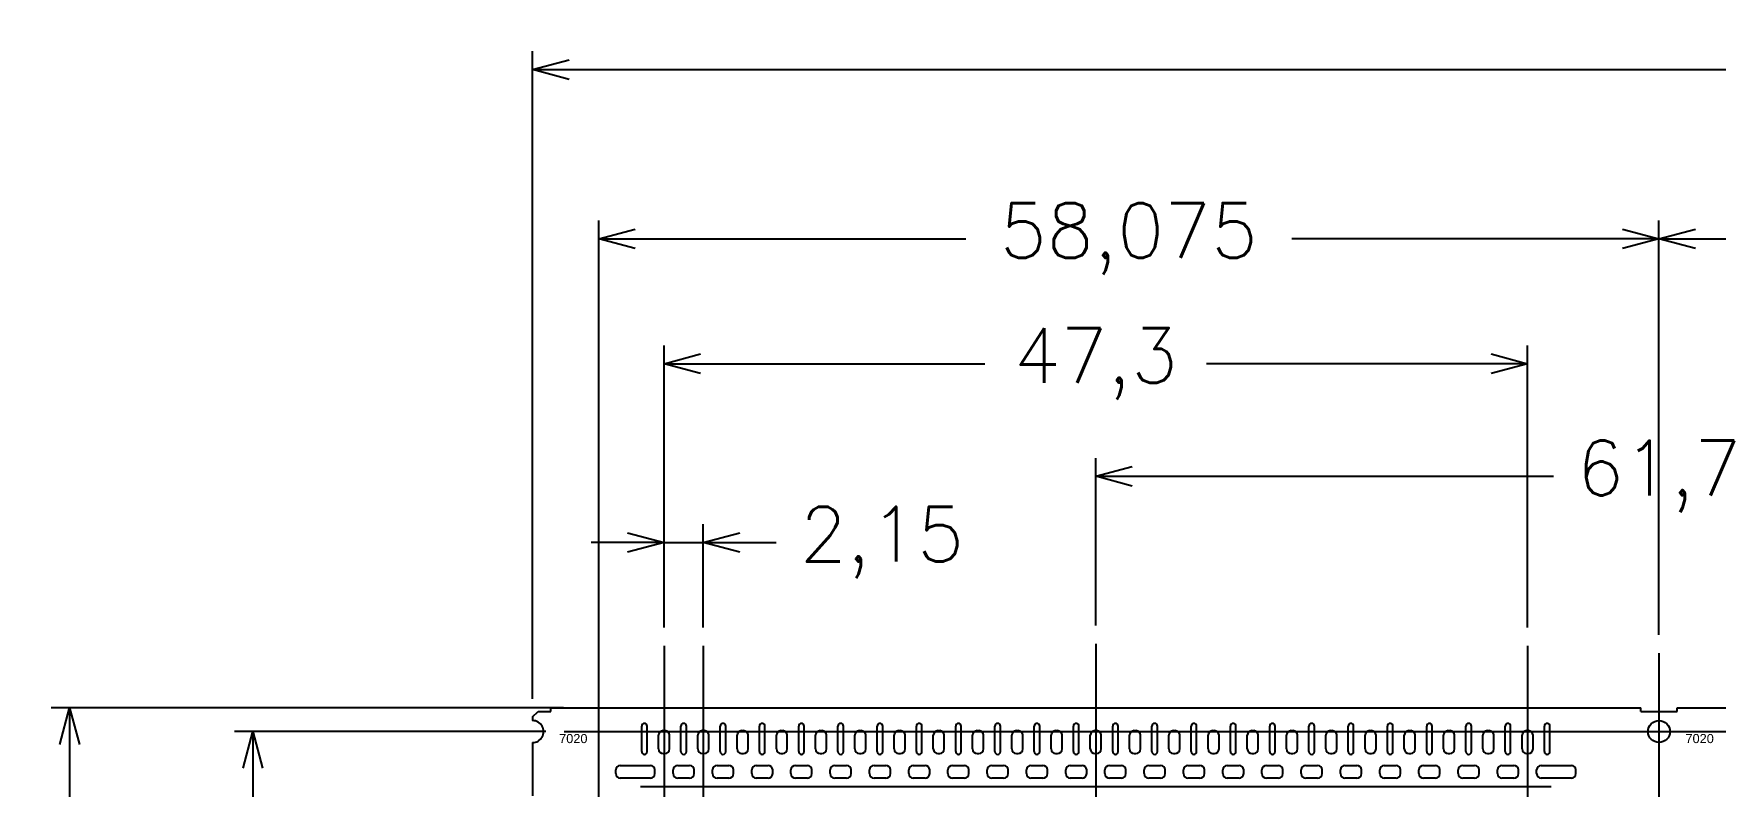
# Model space of a CAD drawing. Header units: millimetres. Extents: x -969 to -640, y 747 to 954.
# Drawn here: x -930.7 to -838.6, y 912.8 to 954 of the extents above; entities that cross this region are included whole.
import ezdxf

# ---------------------------------------------------------------- set-up
doc = ezdxf.new("R2010")
doc.units = ezdxf.units.MM
doc.header["$PDMODE"] = 3
doc.header["$PDSIZE"] = -1
doc.linetypes.add('CENTER', pattern=[10.16, 6.35, -1.27, 1.27, -1.27])
doc.linetypes.add('HIDDEN', pattern=[1.905, 1.27, -0.635])
doc.layers.get('DEFPOINTS').update_dxf_attribs({"color": 10})
for name, color, linetype in [('1', 3, 'Continuous'), ('CEN', 8, 'CENTER'), ('DIM', 7, 'Continuous'), ('HID', 1, 'HIDDEN')]:
    doc.layers.add(name, color=color, linetype=linetype)
doc.styles.add('SIMPLEX', font='simplex')
doc.styles.get("Standard").update_dxf_attribs({"font": 'txt.shx', "bigfont": 'chineset.shx'})
doc.styles.add('STYLE3', font='arial.ttf')
doc.dimstyles.new('ISO-25', dxfattribs={"dimtxt": 2.5, "dimasz": 2.5, "dimexe": 1.25, "dimexo": 0.625, "dimtad": 1, "dimtxsty": 'Standard', "dimcen": 2.5, "dimadec": 0, "dimazin": 0, "dimtfac": 1, "dimtmove": 0, "dimatfit": 3, "dimfxl": 1, "dimarcsym": 0})

# ---------------------------------------------------------------- blocks, each defined once
blk = doc.blocks.new('_OPEN30')
at = {"color": 0, "linetype": 'ByBlock'}
for p, q in [((-1, 0.268), (0, 0)), ((0, 0), (-1, -0.268)), ((0, 0), (-1, 0))]:
    blk.add_line(p, q, dxfattribs=at)
blk = doc.blocks.new('*D1')
at = {"layer": 'DEFPOINTS', "color": 0, "transparency": 16777216}
for p in [(-656.549, 952.064), (-903.349, 916.616), (-656.549, 916.616)]:
    blk.add_point(p, dxfattribs=at)
at = {"layer": 'DIM', "color": 0, "lineweight": -2, "transparency": 16777216}
for p, q in [((-903.349, 917.616), (-903.349, 953.064)), ((-656.549, 917.616), (-656.549, 953.064)), ((-901.349, 952.064), (-787.449, 952.064)), ((-658.549, 952.064), (-772.449, 952.064))]:
    blk.add_line(p, q, dxfattribs=at)
at = {"layer": 'DIM', "color": 0, "lineweight": -2, "transparency": 16777216, "xscale": 2, "yscale": 2, "zscale": 2, "rotation": 180}
blk.add_blockref('_OPEN30', (-903.349, 952.064), dxfattribs=at)
at = {"layer": 'DIM', "color": 0, "lineweight": -2, "transparency": 16777216, "xscale": 2, "yscale": 2, "zscale": 2}
blk.add_blockref('_OPEN30', (-656.549, 952.064), dxfattribs=at)
at = {"layer": 'DIM', "color": 0, "transparency": 16777216, "insert": (-779.949, 952.064), "char_height": 3, "attachment_point": 5, "style": 'SIMPLEX'}
blk.add_mtext('246,8', dxfattribs=at)
blk = doc.blocks.new('*D2')
at = {"layer": 'DEFPOINTS', "color": 0, "transparency": 16777216}
for p in [(-848.849, 935.955), (-896.149, 920.516), (-848.849, 920.516)]:
    blk.add_point(p, dxfattribs=at)
at = {"layer": 'DIM', "color": 0, "lineweight": -2, "transparency": 16777216}
for p, q in [((-896.149, 921.516), (-896.149, 936.955)), ((-848.849, 921.516), (-848.849, 936.955)), ((-894.149, 935.955), (-878.57, 935.955)), ((-850.849, 935.955), (-866.427, 935.955))]:
    blk.add_line(p, q, dxfattribs=at)
at = {"layer": 'DIM', "color": 0, "lineweight": -2, "transparency": 16777216, "xscale": 2, "yscale": 2, "zscale": 2, "rotation": 180}
blk.add_blockref('_OPEN30', (-896.149, 935.955), dxfattribs=at)
at = {"layer": 'DIM', "color": 0, "lineweight": -2, "transparency": 16777216, "xscale": 2, "yscale": 2, "zscale": 2}
blk.add_blockref('_OPEN30', (-848.849, 935.955), dxfattribs=at)
at = {"layer": 'DIM', "color": 0, "transparency": 16777216, "insert": (-872.499, 935.955), "char_height": 3, "attachment_point": 5, "style": 'SIMPLEX'}
blk.add_mtext('47,3', dxfattribs=at)
blk = doc.blocks.new('*D3')
at = {"layer": 'DEFPOINTS', "color": 0, "transparency": 16777216}
for p in [(-893.999, 926.169), (-896.149, 920.516), (-893.999, 920.516)]:
    blk.add_point(p, dxfattribs=at)
at = {"layer": 'DIM', "color": 0, "lineweight": -2, "transparency": 16777216}
for p, q in [((-896.149, 921.516), (-896.149, 927.169)), ((-893.999, 921.516), (-893.999, 927.169)), ((-898.149, 926.169), (-900.149, 926.169)), ((-896.149, 926.169), (-893.999, 926.169)), ((-891.999, 926.169), (-889.999, 926.169))]:
    blk.add_line(p, q, dxfattribs=at)
at = {"layer": 'DIM', "color": 0, "lineweight": -2, "transparency": 16777216, "xscale": 2, "yscale": 2, "zscale": 2}
blk.add_blockref('_OPEN30', (-896.149, 926.169), dxfattribs=at)
at = {"layer": 'DIM', "color": 0, "lineweight": -2, "transparency": 16777216, "xscale": 2, "yscale": 2, "zscale": 2, "rotation": 180}
blk.add_blockref('_OPEN30', (-893.999, 926.169), dxfattribs=at)
at = {"layer": 'DIM', "color": 0, "transparency": 16777216, "insert": (-884.213, 926.169), "char_height": 3, "attachment_point": 5, "style": 'SIMPLEX'}
blk.add_mtext('2,15', dxfattribs=at)
blk = doc.blocks.new('*D4')
at = {"layer": 'DEFPOINTS', "color": 0, "transparency": 16777216}
for p in [(-899.724, 942.797), (-841.649, 920.116), (-899.724, 858.416)]:
    blk.add_point(p, dxfattribs=at)
at = {"layer": 'DIM', "color": 0, "lineweight": -2, "transparency": 16777216}
for p, q in [((-899.724, 859.416), (-899.724, 943.797)), ((-841.649, 921.116), (-841.649, 943.797)), ((-897.724, 942.797), (-879.615, 942.797)), ((-843.649, 942.797), (-861.758, 942.797))]:
    blk.add_line(p, q, dxfattribs=at)
at = {"layer": 'DIM', "color": 0, "lineweight": -2, "transparency": 16777216, "xscale": 2, "yscale": 2, "zscale": 2, "rotation": 180}
blk.add_blockref('_OPEN30', (-899.724, 942.797), dxfattribs=at)
at = {"layer": 'DIM', "color": 0, "lineweight": -2, "transparency": 16777216, "xscale": 2, "yscale": 2, "zscale": 2}
blk.add_blockref('_OPEN30', (-841.649, 942.797), dxfattribs=at)
at = {"layer": 'DIM', "color": 0, "transparency": 16777216, "insert": (-870.686, 942.797), "char_height": 3, "attachment_point": 5, "style": 'SIMPLEX'}
blk.add_mtext('58,075', dxfattribs=at)
blk = doc.blocks.new('*D11')
at = {"layer": 'DEFPOINTS', "color": 0, "transparency": 16777216}
for p in [(-918.678, 915.816), (-901.624, 915.816), (-904.774, 858.416)]:
    blk.add_point(p, dxfattribs=at)
at = {"layer": 'DIM', "color": 0, "lineweight": -2, "transparency": 16777216}
for p, q in [((-902.624, 915.816), (-919.678, 915.816)), ((-918.678, 913.816), (-918.678, 893.259)), ((-918.678, 860.416), (-918.678, 880.974)), ((-905.774, 858.416), (-919.678, 858.416))]:
    blk.add_line(p, q, dxfattribs=at)
at = {"layer": 'DIM', "color": 0, "lineweight": -2, "transparency": 16777216, "xscale": 2, "yscale": 2, "zscale": 2}
for p, rotation in [((-918.678, 915.816), 90), ((-918.678, 858.416), 270)]:
    blk.add_blockref('_OPEN30', p, dxfattribs=dict(at, rotation=rotation))
at = {"layer": 'DIM', "color": 0, "transparency": 16777216, "insert": (-918.678, 887.116), "char_height": 3, "attachment_point": 5, "rotation": 90, "style": 'SIMPLEX'}
blk.add_mtext('57,4', dxfattribs=at)
blk = doc.blocks.new('*D12')
at = {"layer": 'DEFPOINTS', "color": 0, "transparency": 16777216}
for p in [(-900.649, 917.116), (-928.714, 857.116), (-900.649, 857.116)]:
    blk.add_point(p, dxfattribs=at)
at = {"layer": 'DIM', "color": 0, "lineweight": -2, "transparency": 16777216}
for p, q in [((-901.649, 917.116), (-929.714, 917.116)), ((-928.714, 915.116), (-928.714, 891.045)), ((-928.714, 859.116), (-928.714, 883.188)), ((-901.649, 857.116), (-929.714, 857.116))]:
    blk.add_line(p, q, dxfattribs=at)
at = {"layer": 'DIM', "color": 0, "lineweight": -2, "transparency": 16777216, "xscale": 2, "yscale": 2, "zscale": 2}
for p, rotation in [((-928.714, 917.116), 90), ((-928.714, 857.116), 270)]:
    blk.add_blockref('_OPEN30', p, dxfattribs=dict(at, rotation=rotation))
at = {"layer": 'DIM', "color": 0, "transparency": 16777216, "insert": (-928.714, 887.116), "char_height": 3, "attachment_point": 5, "rotation": 90, "style": 'SIMPLEX'}
blk.add_mtext('60', dxfattribs=at)
blk = doc.blocks.new('*D31')
at = {"layer": 'DEFPOINTS', "color": 0, "transparency": 16777216}
for p in [(-779.949, 942.797), (-841.649, 920.116), (-779.949, 920.116)]:
    blk.add_point(p, dxfattribs=at)
at = {"layer": 'DIM', "color": 0, "lineweight": -2, "transparency": 16777216}
for p, q in [((-841.649, 921.116), (-841.649, 943.797)), ((-779.949, 921.116), (-779.949, 943.797)), ((-839.649, 942.797), (-816.584, 942.797)), ((-781.949, 942.797), (-805.013, 942.797))]:
    blk.add_line(p, q, dxfattribs=at)
at = {"layer": 'DIM', "color": 0, "lineweight": -2, "transparency": 16777216, "xscale": 2, "yscale": 2, "zscale": 2, "rotation": 180}
blk.add_blockref('_OPEN30', (-841.649, 942.797), dxfattribs=at)
at = {"layer": 'DIM', "color": 0, "lineweight": -2, "transparency": 16777216, "xscale": 2, "yscale": 2, "zscale": 2}
blk.add_blockref('_OPEN30', (-779.949, 942.797), dxfattribs=at)
at = {"layer": 'DIM', "color": 0, "transparency": 16777216, "insert": (-810.799, 942.797), "char_height": 3, "attachment_point": 5, "style": 'SIMPLEX'}
blk.add_mtext('61,7', dxfattribs=at)
blk = doc.blocks.new('*D35')
at = {"layer": 'DEFPOINTS', "color": 0, "transparency": 16777216}
for p in [(-810.799, 929.794), (-872.499, 920.616), (-810.799, 920.616)]:
    blk.add_point(p, dxfattribs=at)
at = {"layer": 'DIM', "color": 0, "lineweight": -2, "transparency": 16777216}
for p, q in [((-872.499, 921.616), (-872.499, 930.794)), ((-810.799, 921.616), (-810.799, 930.794)), ((-870.499, 929.794), (-847.434, 929.794)), ((-812.799, 929.794), (-835.863, 929.794))]:
    blk.add_line(p, q, dxfattribs=at)
at = {"layer": 'DIM', "color": 0, "lineweight": -2, "transparency": 16777216, "xscale": 2, "yscale": 2, "zscale": 2, "rotation": 180}
blk.add_blockref('_OPEN30', (-872.499, 929.794), dxfattribs=at)
at = {"layer": 'DIM', "color": 0, "lineweight": -2, "transparency": 16777216, "xscale": 2, "yscale": 2, "zscale": 2}
blk.add_blockref('_OPEN30', (-810.799, 929.794), dxfattribs=at)
at = {"layer": 'DIM', "color": 0, "transparency": 16777216, "insert": (-841.649, 929.794), "char_height": 3, "attachment_point": 5, "style": 'SIMPLEX'}
blk.add_mtext('61,7', dxfattribs=at)

msp = doc.modelspace()

# ---------------------------------------------------------------- linework, layer by layer
at = {"layer": '1', "linetype": 'ByBlock'}
for p, q in [((-903.3486804, 916.61640189), (-903.0486804, 916.91640189)), ((-872.4986804, 917.11640189), (-842.6486804, 917.11640189)), ((-840.6486804, 917.11640189), (-810.7986804, 917.11640189)), ((-903.3486804, 916.61640189), (-903.3486804, 916.41640189)), ((-903.3486804, 915.21640189), (-903.3486804, 912.29140189)), ((-896.8986804, 913.26640189), (-898.5486804, 913.26640189)), ((-896.6486804, 913.51640189), (-896.6486804, 913.71640189)), ((-895.6486804, 913.51640189), (-895.6486804, 913.71640189)), ((-894.7486804, 913.26640189), (-895.3986804, 913.26640189)), ((-894.4986804, 913.51640189), (-894.4986804, 913.71640189)), ((-893.4986804, 913.51640189), (-893.4986804, 913.71640189)), ((-892.5986804, 913.26640189), (-893.2486804, 913.26640189)), ((-892.3486804, 913.51640189), (-892.3486804, 913.71640189)), ((-891.3486804, 913.51640189), (-891.3486804, 913.71640189)), ((-890.4486804, 913.26640189), (-891.0986804, 913.26640189)), ((-890.1986804, 913.51640189), (-890.1986804, 913.71640189)), ((-889.1986804, 913.51640189), (-889.1986804, 913.71640189)), ((-888.2986804, 913.26640189), (-888.9486804, 913.26640189)), ((-888.0486804, 913.51640189), (-888.0486804, 913.71640189)), ((-887.0486804, 913.51640189), (-887.0486804, 913.71640189)), ((-886.1486804, 913.26640189), (-886.7986804, 913.26640189)), ((-885.8986804, 913.51640189), (-885.8986804, 913.71640189)), ((-884.8986804, 913.51640189), (-884.8986804, 913.71640189)), ((-883.9986804, 913.26640189), (-884.6486804, 913.26640189)), ((-883.7486804, 913.51640189), (-883.7486804, 913.71640189)), ((-882.7486804, 913.51640189), (-882.7486804, 913.71640189)), ((-881.8486804, 913.26640189), (-882.4986804, 913.26640189)), ((-881.5986804, 913.51640189), (-881.5986804, 913.71640189)), ((-880.5986804, 913.51640189), (-880.5986804, 913.71640189)), ((-879.6986804, 913.26640189), (-880.3486804, 913.26640189)), ((-879.4486804, 913.51640189), (-879.4486804, 913.71640189)), ((-878.4486804, 913.51640189), (-878.4486804, 913.71640189)), ((-877.5486804, 913.26640189), (-878.1986804, 913.26640189)), ((-877.2986804, 913.51640189), (-877.2986804, 913.71640189)), ((-876.2986804, 913.51640189), (-876.2986804, 913.71640189)), ((-875.3986804, 913.26640189), (-876.0486804, 913.26640189)), ((-875.1486804, 913.51640189), (-875.1486804, 913.71640189)), ((-874.1486804, 913.51640189), (-874.1486804, 913.71640189)), ((-873.2486804, 913.26640189), (-873.8986804, 913.26640189)), ((-872.9986804, 913.51640189), (-872.9986804, 913.71640189)), ((-871.9986804, 913.51640189), (-871.9986804, 913.71640189)), ((-871.0986804, 913.26640189), (-871.7486804, 913.26640189)), ((-870.8486804, 913.51640189), (-870.8486804, 913.71640189)), ((-869.8486804, 913.51640189), (-869.8486804, 913.71640189)), ((-868.9486804, 913.26640189), (-869.5986804, 913.26640189)), ((-868.6986804, 913.51640189), (-868.6986804, 913.71640189)), ((-867.6986804, 913.51640189), (-867.6986804, 913.71640189)), ((-866.7986804, 913.26640189), (-867.4486804, 913.26640189)), ((-866.5486804, 913.51640189), (-866.5486804, 913.71640189)), ((-865.5486804, 913.51640189), (-865.5486804, 913.71640189)), ((-864.6486804, 913.26640189), (-865.2986804, 913.26640189)), ((-864.3986804, 913.51640189), (-864.3986804, 913.71640189)), ((-863.3986804, 913.51640189), (-863.3986804, 913.71640189)), ((-862.4986804, 913.26640189), (-863.1486804, 913.26640189)), ((-862.2486804, 913.51640189), (-862.2486804, 913.71640189)), ((-861.2486804, 913.51640189), (-861.2486804, 913.71640189)), ((-860.3486804, 913.26640189), (-860.9986804, 913.26640189)), ((-860.0986804, 913.51640189), (-860.0986804, 913.71640189)), ((-859.0986804, 913.51640189), (-859.0986804, 913.71640189)), ((-858.1986804, 913.26640189), (-858.8486804, 913.26640189)), ((-857.9486804, 913.51640189), (-857.9486804, 913.71640189)), ((-856.9486804, 913.51640189), (-856.9486804, 913.71640189)), ((-856.0486804, 913.26640189), (-856.6986804, 913.26640189)), ((-855.7986804, 913.51640189), (-855.7986804, 913.71640189)), ((-854.7986804, 913.51640189), (-854.7986804, 913.71640189)), ((-853.8986804, 913.26640189), (-854.5486804, 913.26640189)), ((-853.6486804, 913.51640189), (-853.6486804, 913.71640189)), ((-852.6486804, 913.51640189), (-852.6486804, 913.71640189)), ((-851.7486804, 913.26640189), (-852.3986804, 913.26640189)), ((-851.4986804, 913.51640189), (-851.4986804, 913.71640189)), ((-850.4986804, 913.51640189), (-850.4986804, 913.71640189)), ((-849.5986804, 913.26640189), (-850.2486804, 913.26640189)), ((-849.3486804, 913.51640189), (-849.3486804, 913.71640189)), ((-848.3486804, 913.51640189), (-848.3486804, 913.71640189)), ((-846.4486804, 913.26640189), (-848.0986804, 913.26640189)), ((-846.1986804, 913.51640189), (-846.1986804, 913.71640189))]:
    msp.add_line(p, q, dxfattribs=at)
at = {"layer": '1'}
for p, q in [((-903.0486804, 916.91640189), (-902.3486804, 916.91640189)), ((-902.3486804, 917.11640189), (-872.4986804, 917.11640189)), ((-902.3486804, 916.91640189), (-902.3486804, 917.11640189)), ((-842.6486804, 916.91640189), (-842.6486804, 917.11640189)), ((-842.6486804, 916.91640189), (-841.6486804, 916.91640189)), ((-841.6486804, 916.91640189), (-840.6486804, 916.91640189)), ((-840.6486804, 916.91640189), (-840.6486804, 917.11640189)), ((-897.3736804, 914.71640189), (-897.3736804, 916.11640189)), ((-897.3736804, 914.71640189), (-897.3736804, 916.11640189)), ((-897.0736804, 914.71640189), (-897.0736804, 916.11640189)), ((-897.0736804, 914.71640189), (-897.0736804, 916.11640189)), ((-896.1986804, 915.86640189), (-896.0986804, 915.86640189)), ((-895.2236804, 914.71640189), (-895.2236804, 916.11640189)), ((-895.2236804, 914.71640189), (-895.2236804, 916.11640189)), ((-894.9236804, 914.71640189), (-894.9236804, 916.11640189)), ((-894.9236804, 914.71640189), (-894.9236804, 916.11640189)), ((-894.0486804, 915.86640189), (-893.9486804, 915.86640189)), ((-893.0736804, 914.71640189), (-893.0736804, 916.11640189)), ((-893.0736804, 914.71640189), (-893.0736804, 916.11640189)), ((-892.7736804, 914.71640189), (-892.7736804, 916.11640189)), ((-892.7736804, 914.71640189), (-892.7736804, 916.11640189)), ((-891.8986804, 915.86640189), (-891.7986804, 915.86640189)), ((-890.9236804, 914.71640189), (-890.9236804, 916.11640189)), ((-890.9236804, 914.71640189), (-890.9236804, 916.11640189)), ((-890.6236804, 914.71640189), (-890.6236804, 916.11640189)), ((-890.6236804, 914.71640189), (-890.6236804, 916.11640189)), ((-889.7486804, 915.86640189), (-889.6486804, 915.86640189)), ((-888.7736804, 914.71640189), (-888.7736804, 916.11640189)), ((-888.7736804, 914.71640189), (-888.7736804, 916.11640189)), ((-888.4736804, 914.71640189), (-888.4736804, 916.11640189)), ((-888.4736804, 914.71640189), (-888.4736804, 916.11640189)), ((-887.5986804, 915.86640189), (-887.4986804, 915.86640189)), ((-886.6236804, 914.71640189), (-886.6236804, 916.11640189)), ((-886.6236804, 914.71640189), (-886.6236804, 916.11640189)), ((-886.3236804, 914.71640189), (-886.3236804, 916.11640189)), ((-886.3236804, 914.71640189), (-886.3236804, 916.11640189)), ((-885.4486804, 915.86640189), (-885.3486804, 915.86640189)), ((-884.4736804, 914.71640189), (-884.4736804, 916.11640189)), ((-884.4736804, 914.71640189), (-884.4736804, 916.11640189)), ((-884.1736804, 914.71640189), (-884.1736804, 916.11640189)), ((-884.1736804, 914.71640189), (-884.1736804, 916.11640189)), ((-883.2986804, 915.86640189), (-883.1986804, 915.86640189)), ((-882.3236804, 914.71640189), (-882.3236804, 916.11640189)), ((-882.3236804, 914.71640189), (-882.3236804, 916.11640189)), ((-882.0236804, 914.71640189), (-882.0236804, 916.11640189)), ((-882.0236804, 914.71640189), (-882.0236804, 916.11640189)), ((-881.1486804, 915.86640189), (-881.0486804, 915.86640189)), ((-880.1736804, 914.71640189), (-880.1736804, 916.11640189)), ((-880.1736804, 914.71640189), (-880.1736804, 916.11640189)), ((-879.8736804, 914.71640189), (-879.8736804, 916.11640189)), ((-879.8736804, 914.71640189), (-879.8736804, 916.11640189)), ((-878.9986804, 915.86640189), (-878.8986804, 915.86640189)), ((-878.0236804, 914.71640189), (-878.0236804, 916.11640189)), ((-878.0236804, 914.71640189), (-878.0236804, 916.11640189)), ((-877.7236804, 914.71640189), (-877.7236804, 916.11640189)), ((-877.7236804, 914.71640189), (-877.7236804, 916.11640189)), ((-876.8486804, 915.86640189), (-876.7486804, 915.86640189)), ((-875.8736804, 914.71640189), (-875.8736804, 916.11640189)), ((-875.8736804, 914.71640189), (-875.8736804, 916.11640189)), ((-875.5736804, 914.71640189), (-875.5736804, 916.11640189)), ((-875.5736804, 914.71640189), (-875.5736804, 916.11640189)), ((-874.6986804, 915.86640189), (-874.5986804, 915.86640189)), ((-873.7236804, 914.71640189), (-873.7236804, 916.11640189)), ((-873.7236804, 914.71640189), (-873.7236804, 916.11640189)), ((-873.4236804, 914.71640189), (-873.4236804, 916.11640189)), ((-873.4236804, 914.71640189), (-873.4236804, 916.11640189)), ((-872.5486804, 915.86640189), (-872.4486804, 915.86640189)), ((-871.5736804, 914.71640189), (-871.5736804, 916.11640189)), ((-871.5736804, 914.71640189), (-871.5736804, 916.11640189)), ((-871.2736804, 914.71640189), (-871.2736804, 916.11640189)), ((-871.2736804, 914.71640189), (-871.2736804, 916.11640189)), ((-870.3986804, 915.86640189), (-870.2986804, 915.86640189)), ((-869.4236804, 914.71640189), (-869.4236804, 916.11640189)), ((-869.4236804, 914.71640189), (-869.4236804, 916.11640189)), ((-869.1236804, 914.71640189), (-869.1236804, 916.11640189)), ((-869.1236804, 914.71640189), (-869.1236804, 916.11640189)), ((-868.2486804, 915.86640189), (-868.1486804, 915.86640189)), ((-867.2736804, 914.71640189), (-867.2736804, 916.11640189)), ((-867.2736804, 914.71640189), (-867.2736804, 916.11640189)), ((-866.9736804, 914.71640189), (-866.9736804, 916.11640189)), ((-866.9736804, 914.71640189), (-866.9736804, 916.11640189)), ((-866.0986804, 915.86640189), (-865.9986804, 915.86640189)), ((-865.1236804, 914.71640189), (-865.1236804, 916.11640189)), ((-865.1236804, 914.71640189), (-865.1236804, 916.11640189)), ((-864.8236804, 914.71640189), (-864.8236804, 916.11640189)), ((-864.8236804, 914.71640189), (-864.8236804, 916.11640189)), ((-863.9486804, 915.86640189), (-863.8486804, 915.86640189)), ((-862.9736804, 914.71640189), (-862.9736804, 916.11640189)), ((-862.9736804, 914.71640189), (-862.9736804, 916.11640189)), ((-862.6736804, 914.71640189), (-862.6736804, 916.11640189)), ((-862.6736804, 914.71640189), (-862.6736804, 916.11640189)), ((-861.7986804, 915.86640189), (-861.6986804, 915.86640189)), ((-860.8236804, 914.71640189), (-860.8236804, 916.11640189)), ((-860.8236804, 914.71640189), (-860.8236804, 916.11640189)), ((-860.5236804, 914.71640189), (-860.5236804, 916.11640189)), ((-860.5236804, 914.71640189), (-860.5236804, 916.11640189)), ((-859.6486804, 915.86640189), (-859.5486804, 915.86640189)), ((-858.6736804, 914.71640189), (-858.6736804, 916.11640189)), ((-858.6736804, 914.71640189), (-858.6736804, 916.11640189)), ((-858.3736804, 914.71640189), (-858.3736804, 916.11640189)), ((-858.3736804, 914.71640189), (-858.3736804, 916.11640189)), ((-857.4986804, 915.86640189), (-857.3986804, 915.86640189)), ((-856.5236804, 914.71640189), (-856.5236804, 916.11640189)), ((-856.5236804, 914.71640189), (-856.5236804, 916.11640189)), ((-856.2236804, 914.71640189), (-856.2236804, 916.11640189)), ((-856.2236804, 914.71640189), (-856.2236804, 916.11640189)), ((-855.3486804, 915.86640189), (-855.2486804, 915.86640189)), ((-854.3736804, 914.71640189), (-854.3736804, 916.11640189)), ((-854.3736804, 914.71640189), (-854.3736804, 916.11640189)), ((-854.0736804, 914.71640189), (-854.0736804, 916.11640189)), ((-854.0736804, 914.71640189), (-854.0736804, 916.11640189)), ((-853.1986804, 915.86640189), (-853.0986804, 915.86640189)), ((-852.2236804, 914.71640189), (-852.2236804, 916.11640189)), ((-852.2236804, 914.71640189), (-852.2236804, 916.11640189)), ((-851.9236804, 914.71640189), (-851.9236804, 916.11640189)), ((-851.9236804, 914.71640189), (-851.9236804, 916.11640189)), ((-851.0486804, 915.86640189), (-850.9486804, 915.86640189)), ((-850.0736804, 914.71640189), (-850.0736804, 916.11640189)), ((-850.0736804, 914.71640189), (-850.0736804, 916.11640189)), ((-849.7736804, 914.71640189), (-849.7736804, 916.11640189)), ((-849.7736804, 914.71640189), (-849.7736804, 916.11640189)), ((-848.8986804, 915.86640189), (-848.7986804, 915.86640189)), ((-847.9236804, 914.71640189), (-847.9236804, 916.11640189)), ((-847.9236804, 914.71640189), (-847.9236804, 916.11640189)), ((-847.6236804, 914.71640189), (-847.6236804, 916.11640189)), ((-847.6236804, 914.71640189), (-847.6236804, 916.11640189)), ((-896.4486804, 914.86640189), (-896.4486804, 915.61640189)), ((-895.8486804, 914.86640189), (-895.8486804, 915.61640189)), ((-894.2986804, 914.86640189), (-894.2986804, 915.61640189)), ((-893.6986804, 914.86640189), (-893.6986804, 915.61640189)), ((-892.1486804, 914.86640189), (-892.1486804, 915.61640189)), ((-891.5486804, 914.86640189), (-891.5486804, 915.61640189)), ((-889.9986804, 914.86640189), (-889.9986804, 915.61640189)), ((-889.3986804, 914.86640189), (-889.3986804, 915.61640189)), ((-887.8486804, 914.86640189), (-887.8486804, 915.61640189)), ((-887.2486804, 914.86640189), (-887.2486804, 915.61640189)), ((-885.6986804, 914.86640189), (-885.6986804, 915.61640189)), ((-885.0986804, 914.86640189), (-885.0986804, 915.61640189)), ((-883.5486804, 914.86640189), (-883.5486804, 915.61640189)), ((-882.9486804, 914.86640189), (-882.9486804, 915.61640189)), ((-881.3986804, 914.86640189), (-881.3986804, 915.61640189)), ((-880.7986804, 914.86640189), (-880.7986804, 915.61640189)), ((-879.2486804, 914.86640189), (-879.2486804, 915.61640189)), ((-878.6486804, 914.86640189), (-878.6486804, 915.61640189)), ((-877.0986804, 914.86640189), (-877.0986804, 915.61640189)), ((-876.4986804, 914.86640189), (-876.4986804, 915.61640189)), ((-874.9486804, 914.86640189), (-874.9486804, 915.61640189)), ((-874.3486804, 914.86640189), (-874.3486804, 915.61640189)), ((-872.7986804, 914.86640189), (-872.7986804, 915.61640189)), ((-872.1986804, 914.86640189), (-872.1986804, 915.61640189)), ((-870.6486804, 914.86640189), (-870.6486804, 915.61640189)), ((-870.0486804, 914.86640189), (-870.0486804, 915.61640189)), ((-868.4986804, 914.86640189), (-868.4986804, 915.61640189)), ((-867.8986804, 914.86640189), (-867.8986804, 915.61640189)), ((-866.3486804, 914.86640189), (-866.3486804, 915.61640189)), ((-865.7486804, 914.86640189), (-865.7486804, 915.61640189)), ((-864.1986804, 914.86640189), (-864.1986804, 915.61640189)), ((-863.5986804, 914.86640189), (-863.5986804, 915.61640189)), ((-862.0486804, 914.86640189), (-862.0486804, 915.61640189)), ((-861.4486804, 914.86640189), (-861.4486804, 915.61640189)), ((-859.8986804, 914.86640189), (-859.8986804, 915.61640189)), ((-859.2986804, 914.86640189), (-859.2986804, 915.61640189)), ((-857.7486804, 914.86640189), (-857.7486804, 915.61640189)), ((-857.1486804, 914.86640189), (-857.1486804, 915.61640189)), ((-855.5986804, 914.86640189), (-855.5986804, 915.61640189)), ((-854.9986804, 914.86640189), (-854.9986804, 915.61640189)), ((-853.4486804, 914.86640189), (-853.4486804, 915.61640189)), ((-852.8486804, 914.86640189), (-852.8486804, 915.61640189)), ((-851.2986804, 914.86640189), (-851.2986804, 915.61640189)), ((-850.6986804, 914.86640189), (-850.6986804, 915.61640189)), ((-849.1486804, 914.86640189), (-849.1486804, 915.61640189)), ((-848.5486804, 914.86640189), (-848.5486804, 915.61640189)), ((-898.5486804, 913.96640189), (-896.8986804, 913.96640189)), ((-896.1986804, 914.61640189), (-896.0986804, 914.61640189)), ((-895.3986804, 913.96640189), (-894.7486804, 913.96640189)), ((-894.0486804, 914.61640189), (-893.9486804, 914.61640189)), ((-893.2486804, 913.96640189), (-892.5986804, 913.96640189)), ((-891.8986804, 914.61640189), (-891.7986804, 914.61640189)), ((-891.0986804, 913.96640189), (-890.4486804, 913.96640189)), ((-889.7486804, 914.61640189), (-889.6486804, 914.61640189)), ((-888.9486804, 913.96640189), (-888.2986804, 913.96640189)), ((-887.5986804, 914.61640189), (-887.4986804, 914.61640189)), ((-886.7986804, 913.96640189), (-886.1486804, 913.96640189)), ((-885.4486804, 914.61640189), (-885.3486804, 914.61640189)), ((-884.6486804, 913.96640189), (-883.9986804, 913.96640189)), ((-883.2986804, 914.61640189), (-883.1986804, 914.61640189)), ((-882.4986804, 913.96640189), (-881.8486804, 913.96640189)), ((-881.1486804, 914.61640189), (-881.0486804, 914.61640189)), ((-880.3486804, 913.96640189), (-879.6986804, 913.96640189)), ((-878.9986804, 914.61640189), (-878.8986804, 914.61640189)), ((-878.1986804, 913.96640189), (-877.5486804, 913.96640189)), ((-876.8486804, 914.61640189), (-876.7486804, 914.61640189)), ((-876.0486804, 913.96640189), (-875.3986804, 913.96640189)), ((-874.6986804, 914.61640189), (-874.5986804, 914.61640189)), ((-873.8986804, 913.96640189), (-873.2486804, 913.96640189)), ((-872.5486804, 914.61640189), (-872.4486804, 914.61640189)), ((-871.7486804, 913.96640189), (-871.0986804, 913.96640189)), ((-870.3986804, 914.61640189), (-870.2986804, 914.61640189)), ((-869.5986804, 913.96640189), (-868.9486804, 913.96640189)), ((-868.2486804, 914.61640189), (-868.1486804, 914.61640189)), ((-867.4486804, 913.96640189), (-866.7986804, 913.96640189)), ((-866.0986804, 914.61640189), (-865.9986804, 914.61640189)), ((-865.2986804, 913.96640189), (-864.6486804, 913.96640189)), ((-863.9486804, 914.61640189), (-863.8486804, 914.61640189)), ((-863.1486804, 913.96640189), (-862.4986804, 913.96640189)), ((-861.7986804, 914.61640189), (-861.6986804, 914.61640189)), ((-860.9986804, 913.96640189), (-860.3486804, 913.96640189)), ((-859.6486804, 914.61640189), (-859.5486804, 914.61640189)), ((-858.8486804, 913.96640189), (-858.1986804, 913.96640189)), ((-857.4986804, 914.61640189), (-857.3986804, 914.61640189)), ((-856.6986804, 913.96640189), (-856.0486804, 913.96640189)), ((-855.3486804, 914.61640189), (-855.2486804, 914.61640189)), ((-854.5486804, 913.96640189), (-853.8986804, 913.96640189)), ((-853.1986804, 914.61640189), (-853.0986804, 914.61640189)), ((-852.3986804, 913.96640189), (-851.7486804, 913.96640189)), ((-851.0486804, 914.61640189), (-850.9486804, 914.61640189)), ((-850.2486804, 913.96640189), (-849.5986804, 913.96640189)), ((-848.8986804, 914.61640189), (-848.7986804, 914.61640189)), ((-848.0986804, 913.96640189), (-846.4486804, 913.96640189)), ((-898.7986804, 913.51640189), (-898.7986804, 913.71640189))]:
    msp.add_line(p, q, dxfattribs=at)
msp.add_circle((-841.6486804, 915.81640189), 0.6, dxfattribs=at)
for centre, radius, start, end in [((-903.3486804, 915.81640189), 0.6, 269.9999999999, 90.0000000001), ((-897.2236804, 916.11640189), 0.15, 0, 180), ((-897.2236804, 916.11640189), 0.15, 0, 180), ((-896.1986804, 915.61640189), 0.25, 90, 180), ((-896.0986804, 915.61640189), 0.25, 0, 90), ((-895.0736804, 916.11640189), 0.15, 0, 180), ((-895.0736804, 916.11640189), 0.15, 0, 180), ((-894.0486804, 915.61640189), 0.25, 90, 180), ((-893.9486804, 915.61640189), 0.25, 0, 90), ((-892.9236804, 916.11640189), 0.15, 0, 180), ((-892.9236804, 916.11640189), 0.15, 0, 180), ((-891.8986804, 915.61640189), 0.25, 90, 180), ((-891.7986804, 915.61640189), 0.25, 0, 90), ((-890.7736804, 916.11640189), 0.15, 0, 180), ((-890.7736804, 916.11640189), 0.15, 0, 180), ((-889.7486804, 915.61640189), 0.25, 90, 180), ((-889.6486804, 915.61640189), 0.25, 0, 90), ((-888.6236804, 916.11640189), 0.15, 0, 180), ((-888.6236804, 916.11640189), 0.15, 0, 180), ((-887.5986804, 915.61640189), 0.25, 90, 180), ((-887.4986804, 915.61640189), 0.25, 0, 90), ((-886.4736804, 916.11640189), 0.15, 0, 180), ((-886.4736804, 916.11640189), 0.15, 0, 180), ((-885.4486804, 915.61640189), 0.25, 90, 180), ((-885.3486804, 915.61640189), 0.25, 0, 90), ((-884.3236804, 916.11640189), 0.15, 0, 180), ((-884.3236804, 916.11640189), 0.15, 0, 180), ((-883.2986804, 915.61640189), 0.25, 90, 180), ((-883.1986804, 915.61640189), 0.25, 0, 90), ((-882.1736804, 916.11640189), 0.15, 0, 180), ((-882.1736804, 916.11640189), 0.15, 0, 180), ((-881.1486804, 915.61640189), 0.25, 90, 180), ((-881.0486804, 915.61640189), 0.25, 0, 90), ((-880.0236804, 916.11640189), 0.15, 0, 180), ((-880.0236804, 916.11640189), 0.15, 0, 180), ((-878.9986804, 915.61640189), 0.25, 90, 180), ((-878.8986804, 915.61640189), 0.25, 0, 90), ((-877.8736804, 916.11640189), 0.15, 0, 180), ((-877.8736804, 916.11640189), 0.15, 0, 180), ((-876.8486804, 915.61640189), 0.25, 90, 180), ((-876.7486804, 915.61640189), 0.25, 0, 90), ((-875.7236804, 916.11640189), 0.15, 0, 180), ((-875.7236804, 916.11640189), 0.15, 0, 180), ((-874.6986804, 915.61640189), 0.25, 90, 180), ((-874.5986804, 915.61640189), 0.25, 0, 90), ((-873.5736804, 916.11640189), 0.15, 0, 180), ((-873.5736804, 916.11640189), 0.15, 0, 180), ((-872.5486804, 915.61640189), 0.25, 90, 180), ((-872.4486804, 915.61640189), 0.25, 0, 90), ((-871.4236804, 916.11640189), 0.15, 0, 180), ((-871.4236804, 916.11640189), 0.15, 0, 180), ((-870.3986804, 915.61640189), 0.25, 90, 180), ((-870.2986804, 915.61640189), 0.25, 0, 90), ((-869.2736804, 916.11640189), 0.15, 0, 180), ((-869.2736804, 916.11640189), 0.15, 0, 180), ((-868.2486804, 915.61640189), 0.25, 90, 180), ((-868.1486804, 915.61640189), 0.25, 0, 90), ((-867.1236804, 916.11640189), 0.15, 0, 180), ((-867.1236804, 916.11640189), 0.15, 0, 180), ((-866.0986804, 915.61640189), 0.25, 90, 180), ((-865.9986804, 915.61640189), 0.25, 0, 90), ((-864.9736804, 916.11640189), 0.15, 0, 180), ((-864.9736804, 916.11640189), 0.15, 0, 180), ((-863.9486804, 915.61640189), 0.25, 90, 180), ((-863.8486804, 915.61640189), 0.25, 0, 90), ((-862.8236804, 916.11640189), 0.15, 0, 180), ((-862.8236804, 916.11640189), 0.15, 0, 180), ((-861.7986804, 915.61640189), 0.25, 90, 180), ((-861.6986804, 915.61640189), 0.25, 0, 90), ((-860.6736804, 916.11640189), 0.15, 0, 180), ((-860.6736804, 916.11640189), 0.15, 0, 180), ((-859.6486804, 915.61640189), 0.25, 90, 180), ((-859.5486804, 915.61640189), 0.25, 0, 90), ((-858.5236804, 916.11640189), 0.15, 0, 180), ((-858.5236804, 916.11640189), 0.15, 0, 180), ((-857.4986804, 915.61640189), 0.25, 90, 180), ((-857.3986804, 915.61640189), 0.25, 0, 90), ((-856.3736804, 916.11640189), 0.15, 0, 180), ((-856.3736804, 916.11640189), 0.15, 0, 180), ((-855.3486804, 915.61640189), 0.25, 90, 180), ((-855.2486804, 915.61640189), 0.25, 0, 90), ((-854.2236804, 916.11640189), 0.15, 0, 180), ((-854.2236804, 916.11640189), 0.15, 0, 180), ((-853.1986804, 915.61640189), 0.25, 90, 180), ((-853.0986804, 915.61640189), 0.25, 0, 90), ((-852.0736804, 916.11640189), 0.15, 0, 180), ((-852.0736804, 916.11640189), 0.15, 0, 180), ((-851.0486804, 915.61640189), 0.25, 90, 180), ((-850.9486804, 915.61640189), 0.25, 0, 90), ((-849.9236804, 916.11640189), 0.15, 0, 180), ((-849.9236804, 916.11640189), 0.15, 0, 180), ((-848.8986804, 915.61640189), 0.25, 90, 180), ((-848.7986804, 915.61640189), 0.25, 0, 90), ((-847.7736804, 916.11640189), 0.15, 0, 180), ((-847.7736804, 916.11640189), 0.15, 0, 180), ((-896.1986804, 914.86640189), 0.25, 180, 270), ((-896.0986804, 914.86640189), 0.25, 270, 0), ((-894.0486804, 914.86640189), 0.25, 180, 270), ((-893.9486804, 914.86640189), 0.25, 270, 0), ((-891.8986804, 914.86640189), 0.25, 180, 270), ((-891.7986804, 914.86640189), 0.25, 270, 0), ((-889.7486804, 914.86640189), 0.25, 180, 270), ((-889.6486804, 914.86640189), 0.25, 270, 0), ((-887.5986804, 914.86640189), 0.25, 180, 270), ((-887.4986804, 914.86640189), 0.25, 270, 0), ((-885.4486804, 914.86640189), 0.25, 180, 270), ((-885.3486804, 914.86640189), 0.25, 270, 0), ((-883.2986804, 914.86640189), 0.25, 180, 270), ((-883.1986804, 914.86640189), 0.25, 270, 0), ((-881.1486804, 914.86640189), 0.25, 180, 270), ((-881.0486804, 914.86640189), 0.25, 270, 0), ((-878.9986804, 914.86640189), 0.25, 180, 270), ((-878.8986804, 914.86640189), 0.25, 270, 0), ((-876.8486804, 914.86640189), 0.25, 180, 270), ((-876.7486804, 914.86640189), 0.25, 270, 0), ((-874.6986804, 914.86640189), 0.25, 180, 270), ((-874.5986804, 914.86640189), 0.25, 270, 0), ((-872.5486804, 914.86640189), 0.25, 180, 270), ((-872.4486804, 914.86640189), 0.25, 270, 0), ((-870.3986804, 914.86640189), 0.25, 180, 270), ((-870.2986804, 914.86640189), 0.25, 270, 0), ((-868.2486804, 914.86640189), 0.25, 180, 270), ((-868.1486804, 914.86640189), 0.25, 270, 0), ((-866.0986804, 914.86640189), 0.25, 180, 270), ((-865.9986804, 914.86640189), 0.25, 270, 0), ((-863.9486804, 914.86640189), 0.25, 180, 270), ((-863.8486804, 914.86640189), 0.25, 270, 0), ((-861.7986804, 914.86640189), 0.25, 180, 270), ((-861.6986804, 914.86640189), 0.25, 270, 0), ((-859.6486804, 914.86640189), 0.25, 180, 270), ((-859.5486804, 914.86640189), 0.25, 270, 0), ((-857.4986804, 914.86640189), 0.25, 180, 270), ((-857.3986804, 914.86640189), 0.25, 270, 0), ((-855.3486804, 914.86640189), 0.25, 180, 270), ((-855.2486804, 914.86640189), 0.25, 270, 0), ((-853.1986804, 914.86640189), 0.25, 180, 270), ((-853.0986804, 914.86640189), 0.25, 270, 0), ((-851.0486804, 914.86640189), 0.25, 180, 270), ((-850.9486804, 914.86640189), 0.25, 270, 0), ((-848.8986804, 914.86640189), 0.25, 180, 270), ((-848.7986804, 914.86640189), 0.25, 270, 0), ((-898.5486804, 913.71640189), 0.25, 90, 180), ((-897.2236804, 914.71640189), 0.15, 180, 0), ((-897.2236804, 914.71640189), 0.15, 180, 0), ((-895.0736804, 914.71640189), 0.15, 180, 0), ((-895.0736804, 914.71640189), 0.15, 180, 0), ((-892.9236804, 914.71640189), 0.15, 180, 0), ((-892.9236804, 914.71640189), 0.15, 180, 0), ((-890.7736804, 914.71640189), 0.15, 180, 0), ((-890.7736804, 914.71640189), 0.15, 180, 0), ((-888.6236804, 914.71640189), 0.15, 180, 0), ((-888.6236804, 914.71640189), 0.15, 180, 0), ((-886.4736804, 914.71640189), 0.15, 180, 0), ((-886.4736804, 914.71640189), 0.15, 180, 0), ((-884.3236804, 914.71640189), 0.15, 180, 0), ((-884.3236804, 914.71640189), 0.15, 180, 0), ((-882.1736804, 914.71640189), 0.15, 180, 0), ((-882.1736804, 914.71640189), 0.15, 180, 0), ((-880.0236804, 914.71640189), 0.15, 180, 0), ((-880.0236804, 914.71640189), 0.15, 180, 0), ((-877.8736804, 914.71640189), 0.15, 180, 0), ((-877.8736804, 914.71640189), 0.15, 180, 0), ((-875.7236804, 914.71640189), 0.15, 180, 0), ((-875.7236804, 914.71640189), 0.15, 180, 0), ((-873.5736804, 914.71640189), 0.15, 180, 0), ((-873.5736804, 914.71640189), 0.15, 180, 0), ((-871.4236804, 914.71640189), 0.15, 180, 0), ((-871.4236804, 914.71640189), 0.15, 180, 0), ((-869.2736804, 914.71640189), 0.15, 180, 0), ((-869.2736804, 914.71640189), 0.15, 180, 0), ((-867.1236804, 914.71640189), 0.15, 180, 0), ((-867.1236804, 914.71640189), 0.15, 180, 0), ((-864.9736804, 914.71640189), 0.15, 180, 0), ((-864.9736804, 914.71640189), 0.15, 180, 0), ((-862.8236804, 914.71640189), 0.15, 180, 0), ((-862.8236804, 914.71640189), 0.15, 180, 0), ((-860.6736804, 914.71640189), 0.15, 180, 0), ((-860.6736804, 914.71640189), 0.15, 180, 0), ((-858.5236804, 914.71640189), 0.15, 180, 0), ((-858.5236804, 914.71640189), 0.15, 180, 0), ((-856.3736804, 914.71640189), 0.15, 180, 0), ((-856.3736804, 914.71640189), 0.15, 180, 0), ((-854.2236804, 914.71640189), 0.15, 180, 0), ((-854.2236804, 914.71640189), 0.15, 180, 0), ((-852.0736804, 914.71640189), 0.15, 180, 0), ((-852.0736804, 914.71640189), 0.15, 180, 0), ((-849.9236804, 914.71640189), 0.15, 180, 0), ((-849.9236804, 914.71640189), 0.15, 180, 0), ((-847.7736804, 914.71640189), 0.15, 180, 0), ((-847.7736804, 914.71640189), 0.15, 180, 0), ((-898.5486804, 913.51640189), 0.25, 180, 270)]:
    msp.add_arc(centre, radius, start, end, dxfattribs=at)
at = {"layer": '1', "linetype": 'ByBlock'}
for centre, start, end in [((-896.8986804, 913.71640189), 0, 90), ((-895.3986804, 913.71640189), 90, 180), ((-894.7486804, 913.71640189), 0, 90), ((-893.2486804, 913.71640189), 90, 180), ((-892.5986804, 913.71640189), 0, 90), ((-891.0986804, 913.71640189), 90, 180), ((-890.4486804, 913.71640189), 0, 90), ((-888.9486804, 913.71640189), 90, 180), ((-888.2986804, 913.71640189), 0, 90), ((-886.7986804, 913.71640189), 90, 180), ((-886.1486804, 913.71640189), 0, 90), ((-884.6486804, 913.71640189), 90, 180), ((-883.9986804, 913.71640189), 0, 90), ((-882.4986804, 913.71640189), 90, 180), ((-881.8486804, 913.71640189), 0, 90), ((-880.3486804, 913.71640189), 90, 180), ((-879.6986804, 913.71640189), 0, 90), ((-878.1986804, 913.71640189), 90, 180), ((-877.5486804, 913.71640189), 0, 90), ((-876.0486804, 913.71640189), 90, 180), ((-875.3986804, 913.71640189), 0, 90), ((-873.8986804, 913.71640189), 90, 180), ((-873.2486804, 913.71640189), 0, 90), ((-871.7486804, 913.71640189), 90, 180), ((-871.0986804, 913.71640189), 0, 90), ((-869.5986804, 913.71640189), 90, 180), ((-868.9486804, 913.71640189), 0, 90), ((-867.4486804, 913.71640189), 90, 180), ((-866.7986804, 913.71640189), 0, 90), ((-865.2986804, 913.71640189), 90, 180), ((-864.6486804, 913.71640189), 0, 90), ((-863.1486804, 913.71640189), 90, 180), ((-862.4986804, 913.71640189), 0, 90), ((-860.9986804, 913.71640189), 90, 180), ((-860.3486804, 913.71640189), 0, 90), ((-858.8486804, 913.71640189), 90, 180), ((-858.1986804, 913.71640189), 0, 90), ((-856.6986804, 913.71640189), 90, 180), ((-856.0486804, 913.71640189), 0, 90), ((-854.5486804, 913.71640189), 90, 180), ((-853.8986804, 913.71640189), 0, 90), ((-852.3986804, 913.71640189), 90, 180), ((-851.7486804, 913.71640189), 0, 90), ((-850.2486804, 913.71640189), 90, 180), ((-849.5986804, 913.71640189), 0, 90), ((-848.0986804, 913.71640189), 90, 180), ((-846.4486804, 913.71640189), 0, 90), ((-896.8986804, 913.51640189), 270, 0), ((-895.3986804, 913.51640189), 180, 270), ((-894.7486804, 913.51640189), 270, 0), ((-893.2486804, 913.51640189), 180, 270), ((-892.5986804, 913.51640189), 270, 0), ((-891.0986804, 913.51640189), 180, 270), ((-890.4486804, 913.51640189), 270, 0), ((-888.9486804, 913.51640189), 180, 270), ((-888.2986804, 913.51640189), 270, 0), ((-886.7986804, 913.51640189), 180, 270), ((-886.1486804, 913.51640189), 270, 0), ((-884.6486804, 913.51640189), 180, 270), ((-883.9986804, 913.51640189), 270, 0), ((-882.4986804, 913.51640189), 180, 270), ((-881.8486804, 913.51640189), 270, 0), ((-880.3486804, 913.51640189), 180, 270), ((-879.6986804, 913.51640189), 270, 0), ((-878.1986804, 913.51640189), 180, 270), ((-877.5486804, 913.51640189), 270, 0), ((-876.0486804, 913.51640189), 180, 270), ((-875.3986804, 913.51640189), 270, 0), ((-873.8986804, 913.51640189), 180, 270), ((-873.2486804, 913.51640189), 270, 0), ((-871.7486804, 913.51640189), 180, 270), ((-871.0986804, 913.51640189), 270, 0), ((-869.5986804, 913.51640189), 180, 270), ((-868.9486804, 913.51640189), 270, 0), ((-867.4486804, 913.51640189), 180, 270), ((-866.7986804, 913.51640189), 270, 0), ((-865.2986804, 913.51640189), 180, 270), ((-864.6486804, 913.51640189), 270, 0), ((-863.1486804, 913.51640189), 180, 270), ((-862.4986804, 913.51640189), 270, 0), ((-860.9986804, 913.51640189), 180, 270), ((-860.3486804, 913.51640189), 270, 0), ((-858.8486804, 913.51640189), 180, 270), ((-858.1986804, 913.51640189), 270, 0), ((-856.6986804, 913.51640189), 180, 270), ((-856.0486804, 913.51640189), 270, 0), ((-854.5486804, 913.51640189), 180, 270), ((-853.8986804, 913.51640189), 270, 0), ((-852.3986804, 913.51640189), 180, 270), ((-851.7486804, 913.51640189), 270, 0), ((-850.2486804, 913.51640189), 180, 270), ((-849.5986804, 913.51640189), 270, 0), ((-848.0986804, 913.51640189), 180, 270), ((-846.4486804, 913.51640189), 270, 0)]:
    msp.add_arc(centre, 0.25, start, end, dxfattribs=at)
at = {"layer": 'CEN', "linetype": 'ByBlock'}
for p, q in [((-896.1486804, 920.51640189), (-896.1486804, 853.71640189)), ((-893.9986804, 920.51640189), (-893.9986804, 853.71640189)), ((-872.4986804, 920.61640189), (-872.4986804, 853.61640189)), ((-848.8486804, 920.51640189), (-848.8486804, 853.71640189)), ((-841.6486804, 920.11640189), (-841.6486804, 854.11640189)), ((-901.6236804, 915.81640189), (-659.2736804, 915.81640189))]:
    msp.add_line(p, q, dxfattribs=at)
at = {"layer": 'HID', "linetype": 'ByBlock'}
msp.add_line((-897.4486804, 912.81640189), (-847.5486804, 912.81640189), dxfattribs=at)

# ---------------------------------------------------------------- texts
at = {"layer": '1', "style": 'STYLE3'}
for p in [(-901.89707492, 915.18409731), (-840.19707492, 915.18409731)]:
    msp.add_text('7020', height=0.5, dxfattribs=at).set_placement(p)

# ---------------------------------------------------------------- dimensions: what is measured, and where the dimension line sits
at = {"layer": 'DIM'}
for base, p1, p2, picture, middle in [((-656.5486803994, 952.0636081337), (-903.3486803994, 916.6164018862), (-656.5486803994, 916.6164018862), '*D1', (-779.9486803994, 952.0636081337)), ((-899.7236803994, 942.7969729261), (-841.6486803994, 920.1164018862), (-899.7236803994, 858.4164018862), '*D4', (-870.6861803994, 942.7969729261)), ((-779.9486803994, 942.7969729261), (-841.6486803994, 920.1164018862), (-779.9486803994, 920.1164018862), '*D31', (-810.7986803994, 942.7969729261)), ((-848.8486803994, 935.9550604943), (-896.1486803994, 920.5164018862), (-848.8486803994, 920.5164018862), '*D2', (-872.4986803994, 935.9550604943)), ((-810.7986803994, 929.7942278437), (-872.4986803994, 920.6164018862), (-810.7986803994, 920.6164018862), '*D35', (-841.6486803994, 929.7942278437)), ((-893.9986804, 926.1692089), (-896.1486804, 920.51640189), (-893.9986804, 920.51640189), '*D3', (-884.21296611, 926.1692089))]:
    dim = msp.add_linear_dim(base=base, p1=p1, p2=p2, dimstyle='ISO-25', override={"dimtxt": 3, "dimasz": 2, "dimexe": 1, "dimexo": 1, "dimgap": 1.5, "dimtad": 0, "dimdec": 8, "dimtxsty": 'SIMPLEX', "dimblk1": 'OPEN30', "dimblk2": 'OPEN30', "dimsah": 1, "dimtp": 0.05, "dimtm": 0.05, "dimtfac": 0.5, "dimtdec": 8}, dxfattribs=at)
    dim.commit()
    dim.dimension.update_dxf_attribs({"geometry": picture, "text_midpoint": middle})
for base, p1, p2, picture, middle in [((-928.7144148005, 857.1164018862), (-900.6486803994, 917.1164018862), (-900.6486803994, 857.1164018862), '*D12', (-928.7144148005, 887.1164018862)), ((-918.6777215314, 915.8164018862), (-904.7736803994, 858.4164018862), (-901.6236803994, 915.8164018862), '*D11', (-918.6777215314, 887.1164018862))]:
    dim = msp.add_linear_dim(base=base, p1=p1, p2=p2, angle=90, dimstyle='ISO-25', override={"dimtxt": 3, "dimasz": 2, "dimexe": 1, "dimexo": 1, "dimgap": 1.5, "dimtad": 0, "dimdec": 8, "dimtxsty": 'SIMPLEX', "dimblk1": 'OPEN30', "dimblk2": 'OPEN30', "dimsah": 1, "dimtp": 0.05, "dimtm": 0.05, "dimtfac": 0.5, "dimtdec": 8}, dxfattribs=at)
    dim.commit()
    dim.dimension.update_dxf_attribs({"geometry": picture, "text_midpoint": middle})

doc.saveas('drawing.dxf')
